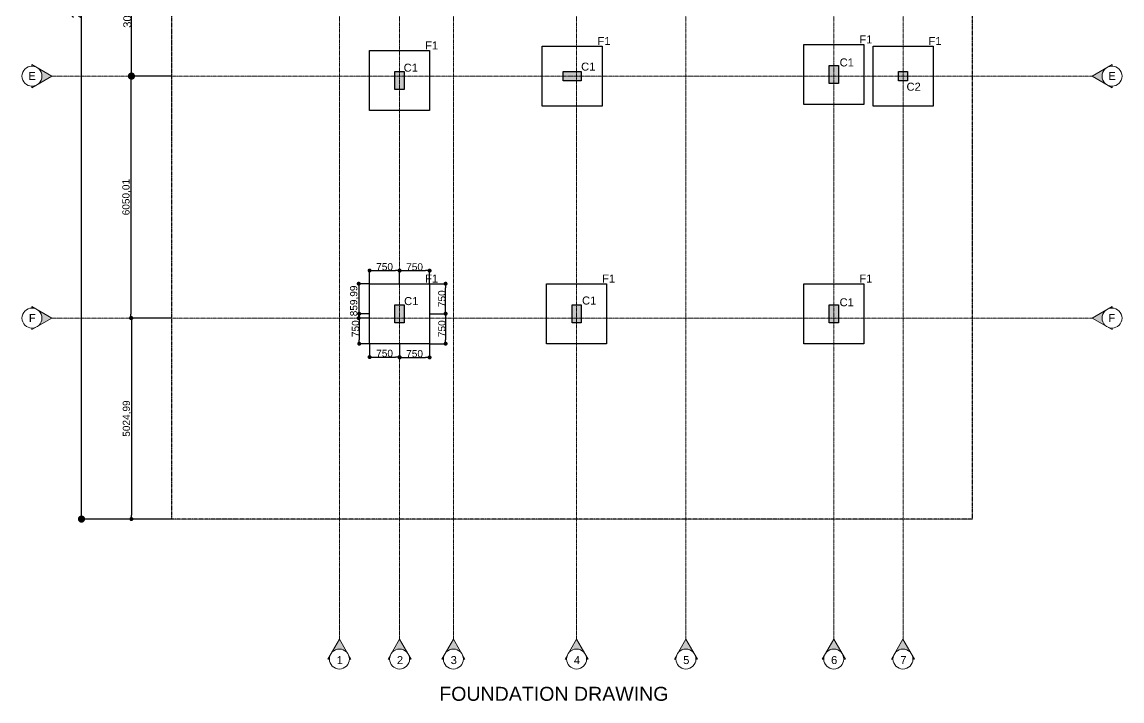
# Model space of a CAD drawing. Header units: millimetres. Extents: x -425671 to 598394, y -194194 to 343585.
# Drawn here: x 36289 to 63789, y -126247 to -109269 of the extents above; entities that cross this region are included whole.
import ezdxf

# ---------------------------------------------------------------- set-up
doc = ezdxf.new("R2010")
doc.units = ezdxf.units.MM
doc.linetypes.add('ACAD_ISO10W100', pattern=[18, 12, -3, 0, -3])
doc.linetypes.add('DOT3', pattern=[0.06, 0, -0.06])
for name, color, linetype, lineweight in [('230mm Wall', 250, 'Continuous', 25), ('C TEXT', 30, 'Continuous', 13), ('Centre line', 30, 'Continuous', 9), ('Column', 250, 'Continuous', 25), ('Dim', 30, 'Continuous', 13), ('S-DIM', 30, 'Continuous', 13), ('TEXT', 30, 'DOT3', 9), ('TXF', 30, 'Continuous', 5)]:
    doc.layers.add(name, color=color, linetype=linetype, lineweight=lineweight)
doc.styles.get("Standard").update_dxf_attribs({"font": 'arial.ttf'})
doc.dimstyles.new('ISO-25', dxfattribs={"dimtxt": 200, "dimasz": 180, "dimexe": 1.25, "dimexo": 0.625, "dimtad": 1, "dimtxsty": 'Standard', "dimblk": 'DOT', "dimcen": 2.5, "dimadec": 0, "dimazin": 0, "dimtfac": 1, "dimtmove": 0, "dimatfit": 3, "dimfxl": 0, "dimarcsym": 0})

# ---------------------------------------------------------------- blocks, each defined once
blk = doc.blocks.new('CC')
at = {"layer": 'C TEXT', "linetype": 'Continuous', "ltscale": 500}
h = blk.add_hatch(color=253, dxfattribs=at)
h.dxf.hatch_style = 1
edge = h.paths.add_edge_path()
edge.add_arc((2471483781, 936793033), 250, 180, 240)
edge.add_line((2471483656, 936792817), (2471483281, 936793033))
edge.add_line((2471483281, 936793033), (2471483656, 936793250))
edge.add_arc((2471483781, 936793033), 250, 120, 180)
h = blk.add_hatch(color=253, dxfattribs=at)
h.dxf.hatch_style = 1
h.paths.add_polyline_path([(2471483781, 936792745), (2471483781, 936792783, -0.131652), (2471483656, 936792817)])
h.paths.add_polyline_path([(2471483781, 936793322), (2471483656, 936793250, -0.131652), (2471483781, 936793283)])
for points in [[(2471483281, 936793033), (2471483781, 936793322)], [(2471483781, 936793283), (2471483781, 936793322)], [(2471483281, 936793033), (2471483781, 936792745)], [(2471483781, 936792745), (2471483781, 936792783)]]:
    blk.add_lwpolyline(points, dxfattribs=at)
blk.add_circle((2471483781, 936793033), 250, dxfattribs=at)
blk = doc.blocks.new('_Dot')
at = {"color": 0, "linetype": 'ByBlock', "lineweight": -2}
blk.add_line((-0.5, 0), (-1, 0), dxfattribs=at)
at = {"color": 0, "linetype": 'ByBlock', "const_width": 0.5}
blk.add_lwpolyline([(-0.25, 0, 1), (0.25, 0, 1)], format="xyb", close=True, dxfattribs=at)
blk = doc.blocks.new('*D47')
at = {"layer": 'Defpoints', "color": 0, "transparency": 16777216}
for p in [(37777, -95698), (40039, -95698), (40039, -121698)]:
    blk.add_point(p, dxfattribs=at)
at = {"layer": 'Dim', "color": 0, "lineweight": -2, "transparency": 16777216}
for p, q in [((40038, -95698), (37776, -95698)), ((37777, -121518), (37777, -95878)), ((40038, -121698), (37776, -121698))]:
    blk.add_line(p, q, dxfattribs=at)
at = {"layer": 'Dim', "color": 0, "lineweight": -2, "transparency": 16777216, "xscale": 180, "yscale": 180, "zscale": 180}
for p, rotation in [((37777, -95698), 90), ((37777, -121698), 270)]:
    blk.add_blockref('_Dot', p, dxfattribs=dict(at, rotation=rotation))
at = {"layer": 'Dim', "color": 0, "transparency": 16777216, "insert": (37649, -108698), "char_height": 250, "attachment_point": 5, "rotation": 90}
blk.add_mtext('26000', dxfattribs=at)
blk = doc.blocks.new('*D49')
at = {"layer": 'Defpoints', "color": 0, "transparency": 16777216}
for p in [(39026, -107583), (40039, -107583), (40039, -110623)]:
    blk.add_point(p, dxfattribs=at)
at = {"layer": 'Dim', "color": 0, "lineweight": -2, "transparency": 16777216}
for p, q in [((40038, -107583), (39025, -107583)), ((39026, -110443), (39026, -107763)), ((40038, -110623), (39025, -110623))]:
    blk.add_line(p, q, dxfattribs=at)
at = {"layer": 'Dim', "color": 0, "lineweight": -2, "transparency": 16777216, "xscale": 180, "yscale": 180, "zscale": 180}
for p, rotation in [((39026, -107583), 90), ((39026, -110623), 270)]:
    blk.add_blockref('_Dot', p, dxfattribs=dict(at, rotation=rotation))
at = {"layer": 'Dim', "color": 0, "transparency": 16777216, "insert": (38923, -109103), "char_height": 200, "attachment_point": 5, "rotation": 90}
blk.add_mtext('3040', dxfattribs=at)
blk = doc.blocks.new('*D70')
at = {"layer": 'Defpoints', "color": 0, "transparency": 16777216}
for p in [(45729, -115483), (44979, -115813), (45729, -115813)]:
    blk.add_point(p, dxfattribs=at)
at = {"layer": 'S-DIM', "color": 0, "lineweight": -2, "transparency": 16777216}
for p, q in [((44979, -115812), (44979, -115482)), ((45079, -115483), (45629, -115483)), ((45729, -115812), (45729, -115482))]:
    blk.add_line(p, q, dxfattribs=at)
at = {"layer": 'S-DIM', "color": 0, "lineweight": -2, "transparency": 16777216, "xscale": 100, "yscale": 100, "zscale": 100, "rotation": 180}
blk.add_blockref('_Dot', (44979, -115483), dxfattribs=at)
at = {"layer": 'S-DIM', "color": 0, "lineweight": -2, "transparency": 16777216, "xscale": 100, "yscale": 100, "zscale": 100}
blk.add_blockref('_Dot', (45729, -115483), dxfattribs=at)
at = {"layer": 'S-DIM', "color": 0, "transparency": 16777216, "insert": (45354, -115390), "char_height": 180, "attachment_point": 5}
blk.add_mtext('750', dxfattribs=at)
blk = doc.blocks.new('*D71')
at = {"layer": 'Defpoints', "color": 0, "transparency": 16777216}
for p in [(46479, -115487), (45729, -115813), (46479, -115813)]:
    blk.add_point(p, dxfattribs=at)
at = {"layer": 'S-DIM', "color": 0, "lineweight": -2, "transparency": 16777216}
for p, q in [((45729, -115812), (45729, -115486)), ((45829, -115487), (46379, -115487)), ((46479, -115812), (46479, -115486))]:
    blk.add_line(p, q, dxfattribs=at)
at = {"layer": 'S-DIM', "color": 0, "lineweight": -2, "transparency": 16777216, "xscale": 100, "yscale": 100, "zscale": 100, "rotation": 180}
blk.add_blockref('_Dot', (45729, -115487), dxfattribs=at)
at = {"layer": 'S-DIM', "color": 0, "lineweight": -2, "transparency": 16777216, "xscale": 100, "yscale": 100, "zscale": 100}
blk.add_blockref('_Dot', (46479, -115487), dxfattribs=at)
at = {"layer": 'S-DIM', "color": 0, "transparency": 16777216, "insert": (46104, -115394), "char_height": 180, "attachment_point": 5}
blk.add_mtext('750', dxfattribs=at)
blk = doc.blocks.new('*D72')
at = {"layer": 'Defpoints', "color": 0, "transparency": 16777216}
for p in [(44979, -115813), (44707, -116673), (44979, -116673)]:
    blk.add_point(p, dxfattribs=at)
at = {"layer": 'S-DIM', "color": 0, "lineweight": -2, "transparency": 16777216}
for p, q in [((44978, -115813), (44706, -115813)), ((44707, -115913), (44707, -116573)), ((44978, -116673), (44706, -116673))]:
    blk.add_line(p, q, dxfattribs=at)
at = {"layer": 'S-DIM', "color": 0, "lineweight": -2, "transparency": 16777216, "xscale": 100, "yscale": 100, "zscale": 100}
for p, rotation in [((44707, -115813), 90), ((44707, -116673), 270)]:
    blk.add_blockref('_Dot', p, dxfattribs=dict(at, rotation=rotation))
at = {"layer": 'S-DIM', "color": 0, "transparency": 16777216, "insert": (44598, -116243), "char_height": 180, "attachment_point": 5, "rotation": 90}
blk.add_mtext('859,99', dxfattribs=at)
blk = doc.blocks.new('*D73')
at = {"layer": 'Defpoints', "color": 0, "transparency": 16777216}
for p in [(44979, -116563), (44719, -117313), (44979, -117313)]:
    blk.add_point(p, dxfattribs=at)
at = {"layer": 'S-DIM', "color": 0, "lineweight": -2, "transparency": 16777216}
for p, q in [((44978, -116563), (44718, -116563)), ((44719, -116663), (44719, -117213)), ((44978, -117313), (44718, -117313))]:
    blk.add_line(p, q, dxfattribs=at)
at = {"layer": 'S-DIM', "color": 0, "lineweight": -2, "transparency": 16777216, "xscale": 100, "yscale": 100, "zscale": 100}
for p, rotation in [((44719, -116563), 90), ((44719, -117313), 270)]:
    blk.add_blockref('_Dot', p, dxfattribs=dict(at, rotation=rotation))
at = {"layer": 'S-DIM', "color": 0, "transparency": 16777216, "insert": (44626, -116938), "char_height": 180, "attachment_point": 5, "rotation": 90}
blk.add_mtext('750', dxfattribs=at)
blk = doc.blocks.new('*D74')
at = {"layer": 'Defpoints', "color": 0, "transparency": 16777216}
for p in [(44979, -117313), (45729, -117313), (45729, -117648)]:
    blk.add_point(p, dxfattribs=at)
at = {"layer": 'S-DIM', "color": 0, "lineweight": -2, "transparency": 16777216}
for p, q in [((44979, -117313), (44979, -117650)), ((45729, -117313), (45729, -117650)), ((45079, -117648), (45629, -117648))]:
    blk.add_line(p, q, dxfattribs=at)
at = {"layer": 'S-DIM', "color": 0, "lineweight": -2, "transparency": 16777216, "xscale": 100, "yscale": 100, "zscale": 100, "rotation": 180}
blk.add_blockref('_Dot', (44979, -117648), dxfattribs=at)
at = {"layer": 'S-DIM', "color": 0, "lineweight": -2, "transparency": 16777216, "xscale": 100, "yscale": 100, "zscale": 100}
blk.add_blockref('_Dot', (45729, -117648), dxfattribs=at)
at = {"layer": 'S-DIM', "color": 0, "transparency": 16777216, "insert": (45354, -117556), "char_height": 180, "attachment_point": 5}
blk.add_mtext('750', dxfattribs=at)
blk = doc.blocks.new('*D75')
at = {"layer": 'Defpoints', "color": 0, "transparency": 16777216}
for p in [(45729, -117313), (46479, -117313), (46479, -117656)]:
    blk.add_point(p, dxfattribs=at)
at = {"layer": 'S-DIM', "color": 0, "lineweight": -2, "transparency": 16777216}
for p, q in [((45729, -117313), (45729, -117657)), ((46479, -117313), (46479, -117657)), ((45829, -117656), (46379, -117656))]:
    blk.add_line(p, q, dxfattribs=at)
at = {"layer": 'S-DIM', "color": 0, "lineweight": -2, "transparency": 16777216, "xscale": 100, "yscale": 100, "zscale": 100, "rotation": 180}
blk.add_blockref('_Dot', (45729, -117656), dxfattribs=at)
at = {"layer": 'S-DIM', "color": 0, "lineweight": -2, "transparency": 16777216, "xscale": 100, "yscale": 100, "zscale": 100}
blk.add_blockref('_Dot', (46479, -117656), dxfattribs=at)
at = {"layer": 'S-DIM', "color": 0, "transparency": 16777216, "insert": (46104, -117564), "char_height": 180, "attachment_point": 5}
blk.add_mtext('750', dxfattribs=at)
blk = doc.blocks.new('*D76')
at = {"layer": 'Defpoints', "color": 0, "transparency": 16777216}
for p in [(46479, -116563), (46479, -117313), (46880, -117313)]:
    blk.add_point(p, dxfattribs=at)
at = {"layer": 'S-DIM', "color": 0, "lineweight": -2, "transparency": 16777216}
for p, q in [((46480, -116563), (46881, -116563)), ((46880, -116663), (46880, -117213)), ((46480, -117313), (46881, -117313))]:
    blk.add_line(p, q, dxfattribs=at)
at = {"layer": 'S-DIM', "color": 0, "lineweight": -2, "transparency": 16777216, "xscale": 100, "yscale": 100, "zscale": 100}
for p, rotation in [((46880, -116563), 90), ((46880, -117313), 270)]:
    blk.add_blockref('_Dot', p, dxfattribs=dict(at, rotation=rotation))
at = {"layer": 'S-DIM', "color": 0, "transparency": 16777216, "insert": (46787, -116938), "char_height": 180, "attachment_point": 5, "rotation": 90}
blk.add_mtext('750', dxfattribs=at)
blk = doc.blocks.new('*D77')
at = {"layer": 'Defpoints', "color": 0, "transparency": 16777216}
for p in [(46479, -115813), (46878, -115813), (46479, -116563)]:
    blk.add_point(p, dxfattribs=at)
at = {"layer": 'S-DIM', "color": 0, "lineweight": -2, "transparency": 16777216}
for p, q in [((46480, -115813), (46879, -115813)), ((46878, -116463), (46878, -115913)), ((46480, -116563), (46879, -116563))]:
    blk.add_line(p, q, dxfattribs=at)
at = {"layer": 'S-DIM', "color": 0, "lineweight": -2, "transparency": 16777216, "xscale": 100, "yscale": 100, "zscale": 100}
for p, rotation in [((46878, -115813), 90), ((46878, -116563), 270)]:
    blk.add_blockref('_Dot', p, dxfattribs=dict(at, rotation=rotation))
at = {"layer": 'S-DIM', "color": 0, "transparency": 16777216, "insert": (46785, -116188), "char_height": 180, "attachment_point": 5, "rotation": 90}
blk.add_mtext('750', dxfattribs=at)
blk = doc.blocks.new('*D111')
at = {"layer": 'Defpoints', "color": 0, "transparency": 16777216}
for p in [(40039, -110623), (39013, -116673), (40039, -116673)]:
    blk.add_point(p, dxfattribs=at)
at = {"layer": 'S-DIM', "color": 0, "lineweight": -2, "transparency": 16777216}
for p, q in [((40038, -110623), (39012, -110623)), ((39013, -110723), (39013, -116573)), ((40038, -116673), (39012, -116673))]:
    blk.add_line(p, q, dxfattribs=at)
at = {"layer": 'S-DIM', "color": 0, "lineweight": -2, "transparency": 16777216, "xscale": 100, "yscale": 100, "zscale": 100}
for p, rotation in [((39013, -110623), 90), ((39013, -116673), 270)]:
    blk.add_blockref('_Dot', p, dxfattribs=dict(at, rotation=rotation))
at = {"layer": 'S-DIM', "color": 0, "transparency": 16777216, "insert": (38904, -113648), "char_height": 180, "attachment_point": 5, "rotation": 90}
blk.add_mtext('6050,01', dxfattribs=at)
blk = doc.blocks.new('*D110')
at = {"layer": 'Defpoints', "color": 0, "transparency": 16777216}
for p in [(40039, -116673), (39024, -121698), (40039, -121698)]:
    blk.add_point(p, dxfattribs=at)
at = {"layer": 'S-DIM', "color": 0, "lineweight": -2, "transparency": 16777216}
for p, q in [((40038, -116673), (39023, -116673)), ((39024, -116773), (39024, -121598)), ((40038, -121698), (39023, -121698))]:
    blk.add_line(p, q, dxfattribs=at)
at = {"layer": 'S-DIM', "color": 0, "lineweight": -2, "transparency": 16777216, "xscale": 100, "yscale": 100, "zscale": 100}
for p, rotation in [((39024, -116673), 90), ((39024, -121698), 270)]:
    blk.add_blockref('_Dot', p, dxfattribs=dict(at, rotation=rotation))
at = {"layer": 'S-DIM', "color": 0, "transparency": 16777216, "insert": (38915, -119185), "char_height": 180, "attachment_point": 5, "rotation": 90}
blk.add_mtext('5024,99', dxfattribs=at)

msp = doc.modelspace()

# ---------------------------------------------------------------- hatches: boundary and pattern name
at = {"layer": 'Column', "transparency": 33554687}
h = msp.add_hatch(color=256, dxfattribs=at)
h.dxf.hatch_style = 1
h.paths.add_polyline_path([(56699.03, -116337.775), (56469.03, -116337.775), (56469.03, -116787.775), (56699.03, -116787.775)])
h.paths.add_polyline_path([(50039.03, -116787.775), (50269.03, -116787.775), (50269.03, -116337.775), (50039.03, -116337.775)])
h.paths.add_polyline_path([(45614.03, -116787.775), (45844.03, -116787.775), (45844.03, -116337.775), (45614.03, -116337.775)])
h.paths.add_polyline_path([(45844.03, -110507.755), (45614.03, -110507.755), (45614.03, -110957.755), (45844.03, -110957.755)])
h.paths.add_polyline_path([(49819.03, -110507.755), (49819.03, -110737.755), (50269.03, -110737.755), (50269.03, -110507.755)])
h.paths.add_polyline_path([(56699.03, -110357.755), (56469.03, -110357.755), (56469.03, -110807.755), (56699.03, -110807.755)])
h.paths.add_polyline_path([(58429.03, -110507.755), (58199.03, -110507.755), (58199.03, -110737.755), (58429.03, -110737.755)])
h.paths.add_polyline_path([(58199.03, -107697.755), (58429.03, -107697.755), (58429.03, -107467.755), (58199.03, -107467.755)])
h.paths.add_polyline_path([(56699.03, -107697.755), (56699.03, -107467.755), (56249.03, -107467.755), (56249.03, -107697.755)])
h.paths.add_polyline_path([(53219.03, -107697.755), (53219.03, -107467.755), (52769.03, -107467.755), (52769.03, -107697.755)])
h.paths.add_polyline_path([(50269.03, -107697.755), (50269.03, -107467.755), (49819.03, -107467.755), (49819.03, -107697.755)])
h.paths.add_polyline_path([(46959.03, -107467.755), (46959.03, -107697.755), (47409.03, -107697.755), (47409.03, -107467.755)])
h.paths.add_polyline_path([(44109.03, -104627.755), (44339.03, -104627.755), (44339.03, -104397.755), (44109.03, -104397.755)])
h.paths.add_polyline_path([(47189.03, -104627.755), (47189.03, -104397.755), (46959.03, -104397.755), (46959.03, -104627.755)])
h.paths.add_polyline_path([(52999.03, -102697.755), (52999.03, -102467.755), (52549.03, -102467.755), (52549.03, -102697.755)])
h.paths.add_polyline_path([(56249.03, -102467.755), (56249.03, -102697.755), (56699.03, -102697.755), (56699.03, -102467.755)])
h.paths.add_polyline_path([(46959.03, -102697.755), (47189.03, -102697.755), (47189.03, -102467.755), (46959.03, -102467.755)])
h.paths.add_polyline_path([(44339.03, -102697.755), (44339.03, -102467.755), (44109.03, -102467.755), (44109.03, -102697.755)])
h.paths.add_polyline_path([(44109.03, -99147.755), (44339.03, -99147.755), (44339.03, -98697.755), (44109.03, -98697.755)])
h.paths.add_polyline_path([(47409.03, -98927.755), (47409.03, -98697.755), (46959.03, -98697.755), (46959.03, -98927.755)])
h.paths.add_polyline_path([(52999.03, -98927.755), (52999.03, -98697.755), (52549.03, -98697.755), (52549.03, -98927.755)])
h.paths.add_polyline_path([(56249.03, -98697.755), (56249.03, -98927.755), (56699.03, -98927.755), (56699.03, -98697.755)])

# ---------------------------------------------------------------- linework, layer by layer
for points in [[(44979.03, -109982.755), (46479.03, -109982.755), (46479.03, -111482.755), (44979.03, -111482.755)], [(49294.03, -109872.755), (50794.03, -109872.755), (50794.03, -111372.755), (49294.03, -111372.755)], [(55834.03, -109832.755), (57334.03, -109832.755), (57334.03, -111332.755), (55834.03, -111332.755)], [(57564.03, -109872.755), (59064.03, -109872.755), (59064.03, -111372.755), (57564.03, -111372.755)], [(44979.03, -115812.775), (46479.03, -115812.775), (46479.03, -117312.775), (44979.03, -117312.775)], [(49404.03, -115812.775), (50904.03, -115812.775), (50904.03, -117312.775), (49404.03, -117312.775)], [(55834.03, -115812.775), (57334.03, -115812.775), (57334.03, -117312.775), (55834.03, -117312.775)]]:
    msp.add_lwpolyline(points, close=True)
at = {"layer": '230mm Wall', "linetype": 'ACAD_ISO10W100', "ltscale": 0.6}
msp.add_lwpolyline([(40039.03, -121697.755), (40039.03, -95697.755), (60039.03, -95697.755), (60039.03, -121697.755)], close=True, dxfattribs=at)
at = {"layer": 'Centre line', "linetype": 'ACAD_ISO10W100', "ltscale": 0.6}
for p, q in [((44224.008, -124697.755), (44224.035, -92697.755)), ((45729.018, -124697.755), (45729.044, -92697.755)), ((47074.011, -124697.755), (47074.038, -92697.755)), ((50154.023, -124697.755), (50154.05, -92697.755)), ((52886.511, -124697.755), (52886.538, -92697.755)), ((56584.023, -124697.755), (56584.05, -92697.755)), ((58314.015, -124697.755), (58314.042, -92697.755)), ((37039.03, -110622.755), (63039.03, -110622.755)), ((37039.03, -116672.765), (63039.03, -116672.765))]:
    msp.add_line(p, q, dxfattribs=at)
at = {"layer": 'Column'}
for points in [[(45614.03, -110507.755), (45844.03, -110507.755), (45844.03, -110957.755), (45614.03, -110957.755)], [(49819.03, -110507.755), (50269.03, -110507.755), (50269.03, -110737.755), (49819.03, -110737.755)], [(56469.03, -110357.755), (56699.03, -110357.755), (56699.03, -110807.755), (56469.03, -110807.755)], [(58199.03, -110507.755), (58429.03, -110507.755), (58429.03, -110737.755), (58199.03, -110737.755)], [(45614.03, -116337.775), (45844.03, -116337.775), (45844.03, -116787.775), (45614.03, -116787.775)], [(50039.03, -116337.775), (50269.03, -116337.775), (50269.03, -116787.775), (50039.03, -116787.775)], [(56469.03, -116337.775), (56699.03, -116337.775), (56699.03, -116787.775), (56469.03, -116787.775)]]:
    msp.add_lwpolyline(points, close=True, dxfattribs=at)

# ---------------------------------------------------------------- block references
at = {"layer": 'C TEXT', "linetype": 'Continuous', "xscale": -1}
for p in [(2471520319.828, -936903656.229), (2471520319.828, -936909706.239)]:
    msp.add_blockref('CC', p, dxfattribs=at)
at = {"layer": 'C TEXT', "linetype": 'Continuous'}
for p in [(-2471420241.769, -936903656.229), (-2471420241.769, -936909706.239)]:
    msp.add_blockref('CC', p, dxfattribs=at)
at = {"layer": 'C TEXT', "linetype": 'Continuous', "rotation": 270}
for p in [(-936748809.439, 2471358583.044), (-936747304.429, 2471358583.044), (-936745959.436, 2471358583.044), (-936742879.424, 2471358583.044), (-936740146.936, 2471358583.044), (-936736449.424, 2471358583.044), (-936734719.432, 2471358583.044)]:
    msp.add_blockref('CC', p, dxfattribs=at)

# ---------------------------------------------------------------- texts
at = {"layer": 'C TEXT', "linetype": 'Continuous', "ltscale": 500, "char_height": 200}
for s, insert, attachment_point in [('E', (36632.273, -110519.35), 3), ('E', (63445.786, -110519.35), 1), ('F', (36632.273, -116569.36), 3), ('F', (63445.786, -116569.36), 1), ('1', (44155.862, -125124.084), 1), ('2', (45660.872, -125124.084), 1), ('3', (47005.865, -125124.084), 1), ('4', (50085.877, -125124.084), 1), ('5', (52818.365, -125124.084), 1), ('6', (56515.877, -125124.084), 1), ('7', (58245.869, -125124.084), 1)]:
    msp.add_mtext_dynamic_manual_height_columns(s, width=187.8802, gutter_width=12.5, heights=[0], dxfattribs=dict(at, insert=insert, attachment_point=attachment_point))
at = {"layer": 'TEXT', "linetype": 'Continuous', "lineweight": 9, "insert": (46720.49, -125892.44), "char_height": 350, "attachment_point": 1}
msp.add_mtext_dynamic_manual_height_columns('FOUNDATION DRAWING', width=15017.05432, gutter_width=12.5, heights=[785.182], dxfattribs=at)
at = {"layer": 'TXF', "linetype": 'Continuous', "ltscale": 500, "char_height": 200, "attachment_point": 1}
for s, insert in [('F1', (50677.395, -109644.593)), ('F1', (57222.395, -109604.593)), ('F1', (58952.393, -109644.593)), ('F1', (46367.395, -109754.593)), ('C1', (56729.696, -110180.426)), ('C1', (45830.452, -110311.926)), ('C1', (50266.444, -110285.385)), ('C2', (58402.022, -110787.474)), ('F1', (46367.395, -115584.614)), ('F1', (50792.395, -115584.609)), ('F1', (57222.395, -115584.614)), ('C1', (45841.692, -116147.69)), ('C1', (50290.224, -116133.525)), ('C1', (56728.3, -116177.568))]:
    msp.add_mtext_dynamic_manual_height_columns(s, width=1875.81061, gutter_width=12.5, heights=[0], dxfattribs=dict(at, insert=insert))

# ---------------------------------------------------------------- dimensions: what is measured, and where the dimension line sits
at = {"layer": 'Dim'}
dim = msp.add_linear_dim(base=(37777.362, -95697.755), p1=(40039.03, -121697.755), p2=(40039.03, -95697.755), angle=90, dimstyle='ISO-25', override={"dimtxt": 250}, dxfattribs=at)
dim.commit()
dim.dimension.update_dxf_attribs({"geometry": '*D47', "text_midpoint": (37649.093, -108697.755)})
dim = msp.add_linear_dim(base=(39025.882, -107582.755), p1=(40039.03, -110622.755), p2=(40039.03, -107582.755), angle=90, dimstyle='ISO-25', dxfattribs=at)
dim.commit()
dim.dimension.update_dxf_attribs({"geometry": '*D49', "text_midpoint": (38923.074, -109102.755)})
at = {"layer": 'S-DIM'}
for base, p1, p2, picture, middle in [((39013.286, -116672.765), (40039.03, -110622.755), (40039.03, -116672.765), '*D111', (38904.489, -113647.76)), ((44707.046, -116672.765), (44979.03, -115812.775), (44979.03, -116672.765), '*D72', (44598.249, -116242.77)), ((46877.724, -115812.775), (46479.03, -116562.775), (46479.03, -115812.775), '*D77', (46785.196, -116187.775)), ((44718.82, -117312.775), (44979.03, -116562.775), (44979.03, -117312.775), '*D73', (44626.292, -116937.775)), ((46879.995, -117312.775), (46479.03, -116562.775), (46479.03, -117312.775), '*D76', (46787.467, -116937.775)), ((39023.983, -121697.755), (40039.03, -116672.765), (40039.03, -121697.755), '*D110', (38915.186, -119185.26))]:
    dim = msp.add_linear_dim(base=base, p1=p1, p2=p2, angle=90, dimstyle='ISO-25', override={"dimtxt": 180, "dimasz": 100}, dxfattribs=at)
    dim.commit()
    dim.dimension.update_dxf_attribs({"geometry": picture, "text_midpoint": middle})
for base, p1, p2, picture, middle in [((45729.0252, -115482.9009), (44979.0296, -115812.7754), (45729.0252, -115812.7754), '*D70', (45354.0274, -115390.3727)), ((46479.03, -115486.822), (45729.03, -115812.775), (46479.03, -115812.775), '*D71', (46104.03, -115394.294)), ((45729.03, -117648.312), (44979.03, -117312.775), (45729.03, -117312.775), '*D74', (45354.03, -117555.784)), ((46479.03, -117656.172), (45729.03, -117312.775), (46479.03, -117312.775), '*D75', (46104.03, -117563.643))]:
    dim = msp.add_linear_dim(base=base, p1=p1, p2=p2, dimstyle='ISO-25', override={"dimtxt": 180, "dimasz": 100}, dxfattribs=at)
    dim.commit()
    dim.dimension.update_dxf_attribs({"geometry": picture, "text_midpoint": middle})

doc.saveas('drawing.dxf')
